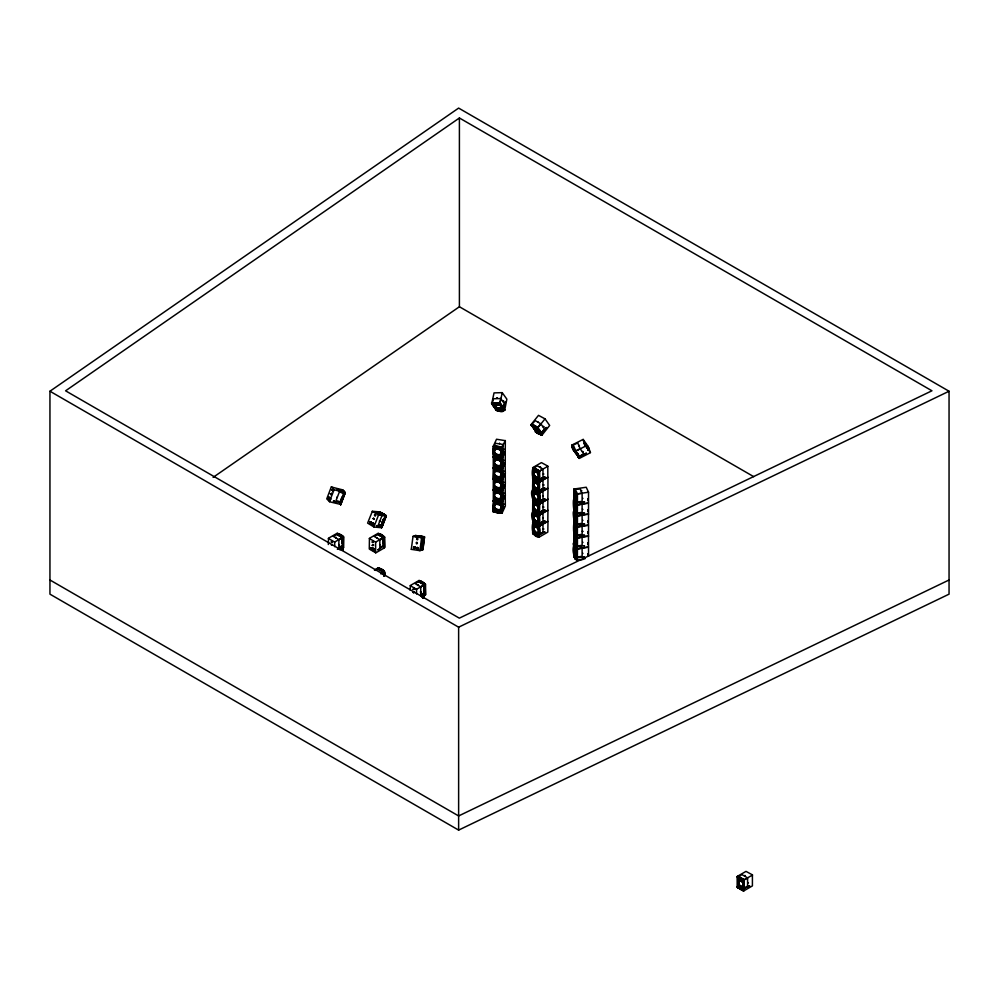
<?xml version="1.0" encoding="UTF-8"?>
<svg xmlns="http://www.w3.org/2000/svg" width="999" height="999" viewBox="0 0 999 999"><rect width="100%" height="100%" fill="white"/><g stroke="black" fill="none" stroke-linecap="round" stroke-linejoin="round"><path stroke-width="1.5" d="M328.321 544.505L328.496 538.236L337.187 533.229L343.556 536.875L334.665 542.057L328.371 538.424M334.727 546.703L334.665 542.057M336.763 534.44L342.57 537.499L338.886 539.622L333.329 536.413L336.763 534.44L342.332 537.637M338.886 539.622L338.886 547.614L342.37 545.604L342.332 537.412M337.387 549.2L342.37 545.604L337.587 549.313M343.681 547.514L343.693 537.125C343.594 535.102 335.864 533.429 338.274 533.666A12.85 7.418 0 0 1 341.059 534.89L342.332 535.814M371.728 547.889C369.543 551.061 373.738 546.728 371.853 549.025C372.54 548.501 370.554 550.586 371.178 547.814M372.839 548.414C371.541 546.815 371.616 550.811 371.066 547.802M371.865 549.837L371.678 548.613M373.039 549.1C374.15 549.338 375.274 550.724 373.214 548.988C372.003 548.988 374.313 552.185 373.688 549.625C376.748 548.863 371.391 550.536 373.701 549.987M373.938 550.998C374.463 547.889 373.526 552.385 372.939 549.537C376.81 548.301 371.316 551.548 374.55 550.199M374.138 550.824L373.763 549.063M375.424 570.417C377.11 566.371 387.899 572.39 380.981 573.626M377.722 534.502L383.516 537.574L379.845 539.697L374.288 536.488L377.722 534.502L383.279 537.712M379.845 539.697L379.845 547.677L383.316 545.679L383.279 537.474M378.134 549.875L383.316 545.679L378.259 549.837M383.766 574.875L383.766 571.778L383.966 574.987M384.24 571.578L384.24 575.986C389.285 570.054 368.881 564.185 384.153 571.678L384.153 576.111L384.153 571.678M384.627 537.2L382.005 534.952A12.85 7.418 0 0 0 379.22 533.741L378.384 533.753L384.24 536.987L384.627 547.577L384.64 537.187M384.24 536.975L384.153 547.427A12.3 7.105 0 0 0 383.429 546.678M384.64 576.248L384.64 571.778C381.83 568.044 372.565 566.333 384.078 571.84L384.078 574.85M410.189 590.247L410.364 585.476L419.056 580.469L425.424 584.115L416.533 589.298L410.239 585.664M416.583 593.943L416.533 589.298M418.631 581.668L424.438 584.74L420.754 586.863L415.197 583.653L418.631 581.668L424.2 584.877M420.754 586.863L420.754 594.855L424.238 592.844L424.2 584.652M423.264 594.979L423.264 597.702L423.401 594.755M423.426 598.164L423.489 594.68M423.951 597.702L423.951 594.717M420.492 595.666L424.238 592.844L420.704 595.779M425.262 584.015L425.075 594.592A12.3 7.105 0 0 0 424.35 593.843M425.025 594.105L425.549 594.705L425.562 584.365L422.927 582.13A12.85 7.418 0 0 0 420.142 580.906L419.056 580.469M505.094 484.403L505.319 495.629L502.072 502.397L493.244 501.298L502.085 502.734L502.085 513.111L493.706 511.75L493.793 501.336L501.673 502.559L501.685 512.986L493.244 511.725L502.085 513.111L502.147 502.672M493.369 489.885L493.294 500.761L496.353 501.66L501.535 501.998L501.673 491.558L493.706 490.422L493.831 500.799L497.552 501.66A12.3 7.105 0 0 0 501.673 501.898L501.398 502.072M505.094 462.412L505.319 473.638L502.072 480.407L493.244 479.308L494.255 479.707A12.85 7.418 0 0 0 497.465 480.482L502.085 480.744L502.085 491.121L493.706 489.76L493.793 479.345L501.673 480.569L501.685 490.996L499.775 491.146L493.244 489.735L502.085 491.121L502.147 480.681M497.49 469.23L493.244 468.306L493.294 478.771L497.465 479.87L501.386 480.094L501.673 469.567L493.706 468.431L493.831 478.808L497.552 479.67A12.3 7.105 0 0 0 501.673 479.907L493.381 478.933M494.255 457.717L493.294 457.392L494.255 457.717A12.85 7.418 0 0 0 497.465 458.491L502.085 458.753L502.147 469.118L493.706 467.769L493.793 457.355L493.868 467.707L497.552 468.681A12.3 7.105 0 0 0 501.673 468.906L493.294 467.769L493.244 457.317L502.072 458.416L505.257 451.585L505.319 440.659L496.528 439.235L493.244 446.316L493.294 456.78L502.085 458.091L502.147 447.689M501.535 502.684L501.423 513.099L501.673 502.559L493.931 501.386L493.294 511.713L494.255 512.075M501.535 480.694L501.423 491.108L501.673 480.569L493.931 479.395L493.831 489.935L495.604 490.459M499.425 469.742L497.477 469.542A12.85 7.418 0 0 1 494.255 468.706L493.294 468.394L502.085 469.742L502.147 480.119L501.423 480.107L501.398 469.792M493.294 467.769L501.535 469.006L501.535 458.703L493.793 457.355M502.085 466.745L504.008 463.086L501.798 466.695L503.071 463.449L503.071 455.469L501.823 458.179L493.244 456.743L501.535 458.017L501.673 447.577L493.793 446.353L501.685 447.677M501.685 501.998L501.673 491.558L493.868 490.359L493.831 500.924L497.465 501.91L502.085 502.122L502.147 491.67L493.294 490.384L494.255 490.696A12.85 7.418 0 0 0 497.465 491.483L499.425 491.733M501.685 480.007L501.673 469.567L493.793 468.344M501.685 469.006L501.673 458.566L493.931 457.405L493.831 467.944L495.591 468.444M501.673 447.577L501.685 458.017L493.294 456.78M538.573 526.411L539.073 536.938L533.016 533.416C535.476 507.867 526.823 537.599 539.073 536.938L532.629 533.279L532.754 522.602L538.873 526.336L532.954 523.051M533.841 512.774C529.707 508.753 531.555 527.534 539.073 525.949L532.929 522.564L533.104 512.012L538.873 515.334L538.798 525.761A12.3 7.105 0 0 1 535.501 524.288L533.104 522.34L532.954 512.05M538.873 514.672A12.3 7.105 0 0 1 535.501 513.286L533.104 511.351A12.475 7.205 0 0 0 538.873 514.685L538.873 504.345L532.767 500.649L532.629 511.288L539.073 514.947L532.929 511.575L532.954 501.061L536.788 503.846M535.327 491.82C528.896 483.641 531.093 505.894 539.073 503.958L532.929 500.574L533.104 490.022L538.873 493.344L538.798 503.771A12.3 7.105 0 0 1 535.501 502.297L533.104 500.349L532.954 490.059M534.477 490.946L532.629 489.248L539.073 492.957L532.929 489.585L532.954 479.07L536.788 481.855M535.327 480.656L539.135 482.155L547.814 477.135L547.814 466.108L541.421 462.612L532.754 467.619L532.629 478.296L538.798 481.78L538.873 471.353L533.104 468.032L533.041 478.496A12.475 7.205 0 0 0 538.873 481.693L538.873 471.353L532.954 468.069M538.661 536.7L538.473 526.448M538.798 515.422L538.798 525.761L538.873 515.334L533.104 512.012M538.661 514.71L538.661 504.42L532.954 501.061M538.873 493.344L538.798 503.771L538.873 493.344L533.104 490.022M533.104 479.021L538.873 482.355C537.05 506.805 543.831 481.019 533.104 479.021L532.929 489.56L533.966 490.521M533.154 478.846C536.525 481.043 541.733 486.75 538.661 471.428L538.873 471.353M573.913 555.244C573.801 553.796 574.338 559.852 576.411 559.365A12.3 7.105 0 0 1 574.687 557.192L574.3 554.82C576.223 530.806 569.867 554.982 576.336 559.702M574.537 552.734L574.937 547.564L574.537 552.734L576.548 556.156L576.548 551.048L574.413 546.103L573.913 533.866A12.85 7.418 0 0 0 574.35 535.864L576.336 538.324M574.537 541.733L574.937 536.575L574.537 541.733L576.548 545.167L576.548 540.059L574.3 532.829C575.424 510.327 571.553 530.257 575.037 537M574.537 530.744L574.937 525.574L574.537 530.744L576.548 534.165L576.548 529.058L574.3 522.489L574.288 532.867L573.913 511.875A12.85 7.418 0 0 0 574.35 513.873L576.336 516.333M573.913 511.875C573.838 508.329 574.063 516.233 576.411 515.384A12.3 7.105 0 0 1 574.687 513.211C574.462 487.787 571.503 503.696 575.037 515.009M576.261 515.434L576.411 515.384A12.475 7.205 0 0 1 574.288 510.839L573.913 489.885A12.85 7.418 0 0 0 574.35 491.883L576.336 494.343M576.336 549.325L574.35 546.865A12.85 7.418 0 0 1 573.913 544.867C573.776 541.645 574.113 548.913 576.411 548.376A12.475 7.205 0 0 1 574.288 543.818C571.228 551.023 577.522 571.603 576.261 549.088L576.398 559.727M576.835 558.316L576.323 549.188C567.569 530.144 581.006 565.397 576.261 538.086L576.398 548.738M574.537 519.742C575.461 505.806 572.864 521.103 576.111 523.214C578.521 518.631 570.466 499.962 574.288 521.878L574.45 524.662L576.398 527.022L576.398 537.737M574.45 513.498L576.398 516.021L576.46 526.885L588.523 524.912L588.473 514.048M576.186 515.347L576.148 504.994L576.398 515.746M574.45 502.497L576.398 505.032L588.523 502.922L588.523 492.207L586.226 487.25L574.125 489.023L574.063 490.347L576.398 494.03L576.46 504.895L588.523 503.209L588.523 513.923L576.46 515.884L575.249 514.76M576.261 559.415L576.411 549.025L574.063 545.154L574.3 533.491L576.323 538.199L576.76 547.165M576.261 548.426L576.411 538.036L574.45 535.489M576.411 515.384L576.411 505.044C574.25 505.107 573.801 497.502 573.913 500.886A12.85 7.418 0 0 0 574.35 502.884L576.336 505.344L576.76 514.185M737.637 876.922L743.468 880.107L743.468 890.446A12.3 7.105 0 0 1 740.097 889.06L737.737 887.162L737.549 876.822L743.468 880.107L743.081 890.559L737.237 887L737.362 876.373L746.016 871.378L752.409 874.862L752.409 885.901L743.731 890.908L737.362 887.212M743.668 890.771L737.225 887.012L743.256 890.471L743.169 880.194M494.043 456.256L501.523 457.679A12.313 7.105 0 0 1 493.931 456.506L493.768 446.116L494.205 465.522M502.085 455.744L504.008 452.097L501.798 455.706L502.085 447.015L493.931 445.754L494.205 454.533M494.043 500.237L501.523 501.66A12.313 7.105 0 0 1 493.931 500.487L493.768 490.097L494.205 509.502M494.255 490.084L493.294 489.722L494.218 489.747L494.205 498.513M494.043 478.246L501.523 479.67A12.313 7.105 0 0 1 493.931 478.496L493.768 468.106L494.205 487.512M494.043 467.245L501.523 468.668A12.313 7.105 0 0 1 493.931 467.495L493.768 457.105L494.205 476.523M504.008 507.067L501.798 510.676L502.085 501.998L493.294 500.711L494.255 501.086M503.696 495.941L501.798 499.687L502.085 490.996L501.436 491.096M502.085 488.736L504.008 485.077L501.798 488.686L502.085 480.007M503.696 473.951L501.798 477.697L502.085 458.753M501.798 466.196L502.085 458.017M378.384 533.753L384.078 537.25L384.078 547.102M533.179 533.179L538.736 536.388A12.313 7.105 0 0 1 533.179 533.179L533.104 523.001L532.929 533.566L533.966 534.502M533.179 522.19L538.736 525.399A12.313 7.105 0 0 1 533.179 522.19L533.141 512.05M533.179 511.188L538.736 514.398A12.313 7.105 0 0 1 533.179 511.188L533.104 501.011L532.929 511.575L539.073 514.997L538.798 504.433M533.179 500.199L538.736 503.409A12.313 7.105 0 0 1 533.179 500.199L533.141 490.059M533.179 489.198L538.736 492.407A12.313 7.105 0 0 1 533.179 489.198L533.141 479.058M533.179 478.209L538.736 481.418A12.313 7.105 0 0 1 533.179 478.209L533.141 468.069M576.835 494.068L576.323 504.07A12.313 7.105 0 0 1 574.288 499.687L574.3 489.51L574.288 499.887A12.475 7.205 0 0 0 576.411 504.383L576.261 504.445M574.3 510.839L574.3 500.499L574.687 502.884L576.336 504.682L573.95 500.936L574.338 489.822L576.323 494.218L576.76 503.184M737.774 886.962L743.331 890.171A12.313 7.105 0 0 1 737.774 886.962L737.737 876.822L737.749 887.599M373.114 523.276C373.976 525.012 371.803 522.739 371.915 523.838C375.149 523.576 370.929 524.812 372.177 523.289M533.953 486.875L533.329 484.328L534.065 481.855L534.065 486.963L538.486 489.522L533.928 487.3L533.741 478.546M538.686 473.114L538.486 478.521L538.486 473.414L534.215 470.854L533.741 476.273L533.741 467.544L539.71 470.991L539.51 479.595L544.905 477.01L539.51 479.595M533.741 522.527L533.953 531.368C539.997 538.374 540.796 525.437 534.065 525.849C532.867 531.58 534.14 532.492 534.065 525.849M534.065 514.847L533.778 520.117L538.199 522.677L538.486 517.395L534.215 514.847L533.741 520.254L533.741 511.525M538.199 511.675L538.199 506.568L534.215 503.846L538.486 506.406L538.561 511.388L536.525 511.163L533.928 509.29L533.741 500.536M533.741 489.535C534.64 516.845 532.942 477.435 533.928 498.301C540.222 505.906 540.646 491.695 533.778 493.019M534.94 490.222L539.71 492.982L539.51 501.585L544.905 499.001L539.51 501.585M534.94 512.212L539.71 514.972L539.51 523.576L544.905 520.991L539.51 523.576M534.94 501.223L539.71 503.971L539.51 512.587L544.905 510.002L539.51 512.587M738.548 884.639L738.336 876.298L744.305 879.744L744.105 888.348L749.575 885.938L744.105 888.348M330.544 499.6L328.721 499.375L329.146 497.627L329.22 499.925L329.932 498.339M329.358 497.652C330.419 499.388 328.421 500.462 328.396 496.928M494.043 455.432L501.535 456.818L501.523 447.814L493.831 446.528L493.831 456.943L497.552 457.679A12.3 7.105 0 0 0 501.673 457.917A12.475 7.205 0 0 1 493.793 456.693C496.865 433.466 489.335 455.219 495.591 457.455M505.094 473.401L502.072 480.257L493.831 478.933L493.706 468.431M493.831 511.925L493.856 501.473L501.523 502.797L501.535 511.8L493.943 510.626L501.91 511.625L501.635 502.31L501.535 512.974M495.591 501.436L493.831 500.761L493.793 490.334M501.685 490.996L501.673 490.896A12.3 7.105 0 0 1 497.552 490.671L493.868 489.697L493.706 479.433L499.425 480.731M539.06 491.396L538.736 482.542L533.216 479.32L533.141 489.398L535.501 491.296A12.3 7.105 0 0 0 538.873 492.682L538.873 482.355L539.073 492.957L535.264 491.496M539.06 480.407L538.736 471.553L533.216 468.319L533.141 478.396L535.501 480.307A12.3 7.105 0 0 0 538.873 481.693L538.873 481.693M537.112 492.507C543.906 493.119 536.226 514.697 538.736 493.543L533.216 490.309L533.141 500.387L533.291 489.797C531.53 488.061 534.34 466.034 533.503 489.023M538.036 525.649C542.482 529.62 537.112 545.442 538.736 526.523L533.216 523.301L533.141 533.379L535.501 535.277A12.3 7.105 0 0 0 538.873 536.663L538.873 526.336M539.06 524.388L538.736 515.534L533.216 512.3L533.141 522.377L533.291 511.788L532.629 511.238L533.966 512.512M574.837 451.873L572.677 448.888A12.85 10.127 -35.1 0 1 572.04 446.128L572.065 445.005L583.166 439.385L587.812 445.991L590.372 452.722L579.52 458.304L577.372 455.394M577.447 502.697L577.372 502.035L582.117 501.298L582.117 493.319L577.434 493.806L577.447 502.697L584.552 501.898M577.447 535.689L577.372 535.027L582.117 534.29L582.117 526.298L577.434 526.798L577.372 535.526L584.527 535.289L577.372 535.526M577.447 515.971L577.447 524.7L584.552 523.888L577.372 524.537M577.447 513.698L577.372 513.036L582.117 512.3L582.117 504.308L577.434 504.807L577.372 513.536L584.215 513.249M577.447 557.679L577.372 557.017L582.117 556.281L582.117 548.289L577.434 548.788L577.372 557.517L584.452 557.117M577.434 537.787L577.447 546.69L577.372 546.016L582.117 545.279L582.117 537.3L577.447 537.962M743.468 890.446A12.475 7.205 0 0 1 737.699 887.112L737.811 877.085L743.331 880.306L743.855 889.272L743.855 880.007L752.534 874.999M535.701 431.343L535.926 431.331A12.475 9.84 -35.1 0 0 541.683 434.665C530.182 420.966 542.345 433.091 541.458 434.49A12.313 9.715 -35.1 0 1 535.901 431.281C528.284 419.18 531.206 428.371 537.425 428.646M582.892 509.527L582.405 509.028M582.892 498.526L582.717 498.151M582.892 520.516L582.717 520.142M582.892 542.507L582.717 542.132M582.892 531.518L582.717 531.143M582.892 553.508L582.717 553.134M370.367 522.14L369.805 523.276L370.167 522.04L371.316 522.252L370.279 522.127L370.13 523.226L370.13 522.24L370.154 523.264L371.241 522.914L371.128 522.227L370.716 523.376L369.605 523.251L370.292 522.115L371.765 522.777L369.692 523.164L370.13 521.703L371.541 522.627L370.941 523.464L369.593 523.039L370.292 521.678L371.303 522.415L370.442 523.763L371.303 522.415M374.001 550.511L373.963 548.988M378.122 549.8L378.334 549.987M502.21 392.644L499.975 403.459L495.729 404.283L491.745 403.658L494.03 392.894L502.21 392.644L506.855 399.15L504.707 410.089L500.412 410.964L496.428 410.314M340.721 504.72L340.085 503.384L340.734 504.657L345.217 492.957L342.445 490.297L344.892 492.919L340.734 504.657L340.072 503.446M345.217 493.131L342.495 489.885L331.281 486.938L326.76 498.876L329.67 501.81L340.409 504.345M422.315 543.743L421.665 543.456M574.275 534.353L574.288 533.528L574.288 543.868M574.275 545.342L574.3 544.48L574.413 546.341M381.506 525.449L376.511 525.699L381.506 525.449C387.45 515.609 385.651 512.574 376.411 512.375L381.968 515.584L385.04 515.584M342.969 550.199L342.158 547.09L343.331 550.087M574.3 499.837L574.063 501.348M574.113 510.926L574.45 513.661M576.261 526.436L576.411 526.373A12.475 7.205 0 0 1 574.288 521.828L574.063 523.339M574.45 535.651L574.725 522.514M574 545.117L574.113 543.856L574.063 545.329M370.991 549.388C372.914 544.805 369.43 552.922 372.502 547.927M374.2 550.149L373.389 550.624L374.837 549.825M574.063 512.337C574.999 502.485 571.565 526.473 576.336 527.335M574.063 534.328L574.125 533.004L574.113 543.893M581.381 491.208L581.555 490.596M414.135 548.488C417.495 548.139 412.55 545.054 413.623 548.426C415.821 549.013 415.921 546.515 414.086 548.101C415.921 546.74 413.848 548.463 414.747 547.964C410.801 547.102 419.468 546.49 413.711 548.613M422.527 547.614L420.542 549.025L422.527 547.614L423.913 537.075M420.766 549L420.504 548.863M339.26 544.892L338.686 544.505M380.144 544.842L379.632 544.58M420.329 592.045L421.128 592.282L420.542 591.745M540.521 467.495L540.397 466.72M744.792 875.511L745.117 876.248L744.992 875.474M417.482 548.938L418.194 547.976L416.633 547.902L417.395 548.951L418.219 548.326L416.995 547.639M329.121 499.562C330.057 496.191 327.922 501.273 329.258 498.364C326.173 498.126 330.956 500.187 329.37 497.777M329.333 497.514C328.259 496.378 327.397 499.787 328.971 497.352M328.321 497.215L328.471 498.863M327.972 497.527L328.396 498.976M328.496 497.102C328.746 502.534 332.13 497.427 329.058 498.888M329.358 499.812L328.634 499.35L329.52 497.939M328.659 499.5L329.583 497.727M572.04 446.128L572.052 445.192L573.463 450.287M587.912 510.089L587.986 511.276L587.912 509.927M587.912 520.916L588.074 522.277L588.099 521.391M587.912 532.08L587.986 533.266L587.912 531.918M587.912 542.907L588.074 544.28L588.124 543.543M587.912 553.908L587.986 555.257L587.912 554.607M329.545 497.639C327.148 497.077 328.746 499.4 328.546 497.027M505.169 402.098L503.571 408.004L505.432 402.085M499.463 443.656L499.525 443.119M414.86 548.439L414.323 548.551C415.109 547.39 413.861 547.502 414.797 548.214C414.885 548.364 413.224 548.588 413.948 548.451M380.269 521.216L379.458 521.053L379.995 521.59M414.91 547.976C413.623 548.339 415.259 545.991 414.073 548.364M415.172 547.752L415.035 548.389M417.794 549.213C419.705 545.841 415.209 550.948 417.657 548.538C415.959 547.227 419.143 549.625 417.02 547.627M588.124 499.562L587.961 500.312L587.912 498.926M588.024 511.7L587.986 510.127M588.024 554.607L587.924 555.282M381.568 527.709L374.076 527.035L367.62 523.101L372.377 511.251L379.907 511.925L386.263 515.584L378.546 514.972L372.252 511.338M372.227 524.575L372.927 523.401L373.651 523.838C371.753 524.7 371.616 523.576 373.264 523.289C373.763 523.838 372.277 525.849 371.665 524.213M378.546 514.972L373.901 526.923M336.101 538.199L336.176 537.549M377.085 538.136L377.135 537.624M417.969 585.439L418.044 584.79M337.163 496.878L337.138 497.514M418.993 536.463L418.856 537.137M581.53 491.096L581.48 490.434M575.037 504.008L574 501.823L574.125 489.498M574 512.812L574.125 511.488M575.037 525.998L574.363 524.937A12.85 7.418 0 0 1 573.913 522.877L574.125 522.489M574.113 533.591L573.988 532.592L573.913 533.866M586.301 453.321L579.52 456.231L575.824 451.073L573.239 444.867L577.784 442.994L580.182 448.763L583.641 453.683L579.607 456.443L586.313 453.146M501.436 463.848C502.997 459.69 494.055 457.642 494.18 461.963M501.436 485.839C502.822 481.555 495.879 481.156 494.605 482.255M501.436 496.84C502.572 492.832 496.828 491.995 494.605 493.244M501.436 507.829C502.559 503.808 496.84 503.021 494.605 504.245M343.144 550.212L342.819 547.539M575.711 504.12C575.899 506.168 572.664 495.317 574.45 502.672M574.125 521.828L574.35 524.3L576.323 527.197L576.76 536.176M574.6 503.671L574.537 508.753L574.537 503.646L575.162 504.52A3.422 0.724 81.2 0 1 576.585 508.841A3.422 0.724 81.2 0 1 575.736 510.689C577.422 514.048 577.01 504.982 574.987 503.608L576.261 505.107M576.411 559.365A12.475 7.205 0 0 1 574.288 554.82C572.864 561.113 581.381 560.689 585.339 558.491M576.186 534.128L576.161 529.12L574.537 525.636M576.186 556.118L576.161 551.111L574.6 547.652M372.777 524.388C374.2 523.226 370.242 524.762 373.376 523.439L372.34 522.852L371.865 524.4M537.824 421.628L537.899 422.003M574.125 499.837L574 512.125L576.336 515.721L574.35 513.261L573.963 510.951M573.963 543.943L574.288 532.829A12.313 7.105 0 0 0 576.323 537.062L576.835 527.06M574.288 554.82L573.988 556.068M378.122 568.019C380.794 568.593 389.036 571.878 380.794 573.726M491.745 403.658L496.278 410.327L500.312 410.926L504.707 410.089L499.95 403.171L503.958 408.878L496.216 409.115C484.303 391.321 497.827 418.344 504.62 410.052L503.546 410.389M587.912 499.625L588.099 499.4M588.036 555.594L587.912 554.07M575.249 536.75L576.398 537.862L588.523 535.914L588.548 525.374L576.46 527.022L574.3 522.489M503.871 449.163L503.146 449.063L503.783 449.288M503.871 460.152L503.234 460.052M503.871 471.153L503.234 471.053M503.871 482.142L503.146 482.055M503.871 493.144L503.146 493.044L503.783 493.269M503.871 504.133L503.146 504.045L503.783 504.258M587.986 522.165L587.986 521.515L587.924 522.302M587.924 544.293L587.912 543.069M574.288 500.549L576.323 505.207L574.3 500.499M372.003 549.275L371.116 548.264L371.703 549.388M373.626 550.524L373.214 549.5L374.063 550.924M328.659 497.315L328.084 498.051L329.645 498.701M371.278 523.364L369.717 523.214L371.128 522.19M343.281 550.437L342.907 547.727A12.85 7.418 0 0 0 342.557 547.077M418.531 537.112L418.544 536.451M535.939 429.857L533.503 426.66L535.464 430.119L540.134 432.355L537.924 429.208L534.977 427.347M539.885 432.667L537.674 429.52L533.254 426.973M421.079 549.213A12.3 1.299 7.5 0 1 422.365 549.45L423.963 536.888L415.721 535.664L416.858 535.751A12.85 1.361 7.5 0 1 420.304 536.226M573.988 490.846L574.125 489.023M573.963 499.962L574.013 489.185L575.037 493.019M575.711 537.112L576.336 537.662L573.95 533.928L573.913 533.254L576.336 537.662L574 534.115L573.988 521.603L574.35 524.263L576.336 526.723L574 523.126L574.113 511.6M543.081 426.773L543.806 427.01L543.369 426.411M372.852 524.85L372.814 523.576M417.744 549.238C414.597 548.538 418.456 545.966 417.844 548.563C415.284 547.564 418.981 548.938 416.733 547.877M587.986 500.674L587.912 499.088M587.986 522.652L587.912 521.078M588.036 533.603L587.912 532.617M588.011 544.68L588.024 543.119M331.393 493.931L330.394 493.931M332.679 490.559L331.868 490.059L332.742 490.159M494.692 405.207L494.692 404.483M499.8 404.882L499.975 404.495M501.985 407.355L502.21 407.267M370.979 523.289C369.93 521.69 371.416 523.976 370.617 522.052M372.028 524.063L372.477 524.175M373.276 518.481C375.249 519.955 371.978 517.345 374.063 519.443M375.424 515.746C375.274 512.487 375.112 516.758 374.737 515.634M375.761 515.409L374.962 514.448M573.963 521.953L573.95 522.927M582.504 451.56L582.742 452.31M329.295 498.264C332.617 498.913 327.035 499.65 329.82 499.55M494.105 462.574L494.717 460.039M494.105 473.563C493.206 468.681 502.547 470.304 501.473 474.463C502.485 479.133 493.369 477.884 494.28 473.963M494.28 472.739L494.18 474.188M494.105 484.565L494.28 483.728M494.28 494.73L494.18 496.178M494.28 505.719L494.18 507.18M414.198 548.439L415.234 548.076L414.173 547.889L414.535 547.102M414.947 547.152C414.597 550.037 413.698 546.578 415.197 547.377M414.947 548.214L415.159 547.14M417.844 548.089C415.035 549.862 419.043 545.292 417.395 548.951M417.482 548.788L417.532 547.639M417.045 548.851L417.457 547.652M417.282 548.401L418.032 548.463L417.033 548.326M423.613 537.037L422.49 537.674L421.228 547.327L422.252 547.564M422.277 549.138L423.838 537.237L421.466 536.8M422.864 549.512L421.89 549.313L422.864 549.562L424.5 537.025L421.428 536.413M422.902 549.575L424.55 536.987M588.011 499.4L587.924 500.312M587.974 554.707L588.049 555.094M372.502 548.926L371.953 548.264M743.069 880.231L743.081 890.559M496.128 407.904L493.469 404.071M536.788 525.836L533.041 523.151L533.966 524.263M543.106 426.548L543.843 426.685M503.758 449.425L503.234 449.063M503.846 493.494L503.234 493.044M503.758 504.395L503.234 504.033M543.893 474.05L543.306 474.013M543.893 485.052L543.419 484.777M543.306 496.003L543.194 495.729M543.081 506.955L543.906 507.167L543.419 506.768M543.306 517.994L543.194 517.719M543.893 529.033L543.419 528.758M748.501 882.929L747.789 882.492M373.214 548.988L373.039 550.549L373.214 549.5M343.469 495.529L340.909 501.123L343.444 495.367M379.058 513.299L379.195 514.06L379.295 513.311M374.488 549.974L374.65 549.125L374.563 549.999M499.587 403.796L503.621 409.228L496.478 409.103M327.947 498.414L329.058 498.663M370.841 548.001L372.802 548.289M343.556 547.764L339.847 549.9M384.515 547.789L375.849 552.834L369.28 549.038L369.443 538.311L378.134 533.304L381.93 534.79L384.515 536.95L375.624 542.132L369.33 538.498M425.424 595.004L421.715 597.14M574.45 546.478L576.398 548.851L588.523 546.903L588.473 536.038M327.797 498.289L330.719 498.863M372.402 523.751L373.476 524.038M538.274 489.56L538.199 484.577L533.928 482.017M538.274 522.552L538.149 517.445L538.811 517.432M742.881 887.324C746.503 882.03 734.59 875.911 738.523 885.064C744.842 892.681 745.217 878.433 738.373 879.782M333.828 500.811L333.454 501.386L340.247 502.447L343.881 492.594C334.827 483.528 351.548 498.351 339.485 491.645L337.075 489.073L341.371 490.297L343.781 492.869M533.99 503.971L534.065 508.953L538.486 511.513M587.924 446.503L588.573 447.702L587.912 446.653M335.976 537.437L335.864 538.224M494.255 405.332C496.366 402.797 505.869 407.442 500.237 408.653C493.931 409.852 491.333 402.797 500.149 403.683M494.817 405.194L494.805 404.483M496.466 408.479L496.703 407.342M496.703 408.067L496.815 407.342M500.761 398.526L499.912 402.722L492.307 402.847L493.543 398.738L500.761 398.526L504.22 403.446L503.571 408.004M499.999 405.157L500.199 404.408L500.037 405.045M502.884 401.198L503.621 401.011M502.197 407.342L501.86 407.28M501.748 407.829L502.035 407.18M502.21 408.304L500.249 404.907L496.316 404.632M503.971 409.79L496.84 409.615M342.495 489.885L345.005 492.457M416.983 547.714L417.257 548.651M532.417 426.498L530.993 424.687L538.498 415.347L545.017 418.856L549.65 425.449L542.057 435.052C534.74 432.205 531.393 429.495 541.92 435.04L537.212 428.296C530.656 427.51 528.733 419.168 536.013 432.018M588.686 448.663L589.522 450.212L588.461 448.788L589.098 450.012L588.411 450.374M381.368 526.923L385.664 515.746L381.655 526.086L385.639 515.909L380.119 512.362L385.976 515.646L381.343 527.235A12.3 2.597 21.2 0 0 380.582 526.673M331.443 486.788L334.091 489.71L329.458 501.66M414.086 548.101L414.036 547.327M328.122 498.588L328.271 497.764L329.907 498.189M328.796 497.789L328.309 498.651M331.056 494.28L331.568 493.356L331.218 494.792M331.106 494.767L331.481 493.319M332.38 490.571L332.992 489.66L332.655 491.108M332.48 490.596L333.167 490.172M503.783 471.278L503.146 471.053M335.764 538.161L335.776 537.474M372.465 523.888L373.201 523.988M376.71 538.236L376.86 537.774M417.632 585.402L417.644 584.715M500.861 455.007C504.795 449.625 493.256 445.791 494.18 452.197M500.861 476.998L500.649 471.878L494.605 471.253M494.18 450.974C494.055 446.653 502.997 448.688 501.436 452.859C501.873 457.355 492.707 455.544 494.218 451.348M494.18 483.953L494.717 482.03M494.18 494.955L494.817 492.869M494.18 505.944L495.079 503.758M328.646 499.375L330.357 499.775M532.754 478.496L535.327 480.819L539.073 482.305L547.939 477.235L547.939 487.949L539.073 493.144M532.754 489.498L539.073 493.294L547.989 488.399L547.814 499.125L539.135 504.145L532.767 500.437M532.767 511.438L535.327 513.811L539.073 515.297L547.939 510.227L547.814 521.116L539.135 526.136L537.112 525.499M532.754 522.477L539.073 526.286L547.989 521.391L547.814 532.117L539.135 537.125L532.767 533.429M575.973 515.334L575.961 505.032L576.336 515.671L575.711 515.122M329.195 498.014L327.934 498.289M574.537 497.752C575.474 483.803 572.827 499.213 576.161 501.248C579.757 499.55 569.505 481.243 576.323 494.218M576.161 501.248L576.161 496.141L574.6 492.669M574.537 508.753C576.411 516.283 577.21 507.092 575.162 504.52M576.161 523.239L576.161 518.131L574.6 514.66M576.161 545.229L576.161 540.122L574.6 536.65M338.299 490.034L338.099 489.597M494.33 404.982L496.54 408.129L502.285 407.954M332.63 490.509L332.03 490.01M373.014 550.337L374.051 549.462L374.325 550.249M374.026 549.175L374.762 549.512L374.138 549.825M535.689 431.406L538.336 433.866L542.007 435.064L536.875 432.842L531.793 424.725M495.042 453.933L495.204 453.309M495.317 470.679L495.154 470.904M495.442 475.474L495.317 475.312M500.524 476.773L500.636 476.398M500.636 493.743L500.399 493.968M330.145 499.238L330.269 498.926M378.971 513.986L379.108 513.261M415.122 547.177L414.61 547.427M544.692 487.949L539.51 490.596L539.547 481.843L535.102 479.283M544.705 531.868C545.829 532.717 542.27 531.268 539.51 534.577L539.547 525.824L535.102 523.264M537.787 427.397L531.98 424.125L535.302 420.641L540.859 423.851L537.787 427.397L541.52 432.817L546.303 427.46M372.277 549.075L371.178 548.788L372.702 548.039M543.718 484.952L543.194 484.74M340.234 503.459A12.313 2.597 21.2 0 1 340.522 504.158L344.792 493.156L342.345 490.571L343.107 490.559A12.85 2.71 21.2 0 1 344.58 491.808L345.217 492.807L334.091 489.71M331.581 541.308C334.315 542.007 330.082 541.421 332.53 542.22M332.043 545.367L332.342 544.368L331.68 545.029M372.527 541.371C373.663 541.583 373.176 542.819 372.714 541.021M372.527 544.68C375.374 545.354 370.879 544.842 373.564 545.541M413.436 588.548C416.171 589.11 411.825 588.723 414.485 589.41M413.436 591.845C415.447 590.859 413.611 594.405 413.636 591.495M369.98 523.164L370.317 522.365L370.154 523.039M582.966 452.272L582.867 451.523M329.707 497.777L329.283 499.925M330.12 499.288L330.269 498.663M339.485 491.645L336.026 500.549L340.372 501.785L340.247 502.447M340.422 504.458A12.3 2.597 21.2 0 0 340.122 503.721A12.475 2.635 21.2 0 1 340.422 504.458L345.055 492.982M370.766 522.827L371.74 522.764M371.203 523.351L371.566 522.427M371.653 522.802L370.404 522.027M372.39 523.376L372.752 523.451M373.314 524.537L372.19 524.45L372.914 524.463M373.251 524.537L373.676 523.613M381.968 515.584L378.509 524.5L381.293 525.324M379.907 511.925L380.856 512.612A12.85 2.71 21.2 0 1 383.591 514.048L386.276 515.909L381.793 527.522L385.964 515.671L380.119 512.412M381.78 527.497L381.243 527.022L381.793 527.447L386.276 515.909M329.857 499.675L330.219 498.464M333.516 500.899L333.641 501.523L333.916 500.899M423.963 536.975L415.721 535.664M501.398 447.802L501.423 458.116L502.085 458.091L502.085 447.752L493.294 446.403L494.255 446.715A12.85 7.418 0 0 0 497.465 447.502L499.425 447.752M501.436 469.105L502.085 469.093L501.423 469.118L501.473 458.678M501.423 491.77L501.423 502.097L502.085 502.072L500.924 502.11M417.882 547.764L417.282 547.727M572.04 445.067L572.689 448.713L574.775 451.623L585.676 446.053C588.324 444.53 585.352 451.123 583.204 439.485M536.875 432.842L531.306 425.075M531.518 425.062L535.002 427.797L537.362 428.359L545.017 418.856M543.306 528.995L543.194 528.721M375.624 552.847L375.624 542.132M503.071 444.468L501.823 447.177L494.218 446.004L495.479 443.294L503.071 444.468L503.071 452.46L501.798 455.194M500.399 449.987L500.861 449.8M494.917 460.139C504.12 457.067 501.898 471.491 494.717 464.81M495.042 464.922L495.204 464.298M503.146 449.413L503.846 449.513M500.761 455.157L494.817 453.996M495.042 471.278L495.204 470.654M495.042 475.924L495.204 475.299M500.861 465.434L500.811 465.172M495.042 482.28L495.204 481.655M494.218 467.757L501.823 469.168L503.071 466.458L503.071 474.45L501.798 477.185M494.917 482.13C504.295 479.358 502.659 493.543 494.717 486.8M494.043 489.235L493.931 489.485A12.313 7.105 0 0 0 501.523 490.671L494.043 489.235L494.043 479.145M500.761 477.147L494.817 475.986M494.218 495.329C497.839 507.205 507.779 491.008 495.079 492.769M500.399 487.612L500.861 487.425M500.761 488.136L494.817 486.988M501.798 488.186L503.071 485.439L503.071 477.46L501.823 479.932M494.218 489.747L501.823 491.158L503.071 488.449L503.071 496.441L501.798 499.175M500.936 504.67C501.898 506.743 501.298 513.948 494.717 508.791M495.042 508.903L495.204 508.279M494.043 511.226L493.931 511.488A12.313 7.105 0 0 0 501.523 512.662L494.043 511.226C496.166 488.236 489.398 510.789 495.591 512.425M500.761 499.138L494.817 497.977M494.218 500.749L501.823 502.16L503.071 499.45L503.071 507.43L501.798 510.177M500.861 509.415L500.811 509.153M503.146 504.383L503.846 504.483M500.761 510.127L494.817 508.978M505.094 451.411L502.072 458.266L493.381 456.943M505.094 495.392L502.072 502.247L493.381 500.924M505.257 462.587L502.072 469.405L493.381 467.944M505.257 484.577L502.072 491.396L493.369 490.059L502.072 491.258L505.319 484.065L505.257 473.489M415.659 535.601L424.45 536.713L421.603 537.724L413.012 536.401L411.288 549.375M416.72 538.511C418.156 541.77 416.371 536.8 417.882 538.698M416.208 542.507C417.657 545.829 415.809 540.184 417.445 543.144M417.12 548.975L417.882 547.939L416.808 547.777M576.498 496.316L577.06 496.116M576.423 511.675L577.072 511.513L576.498 511.95M577.122 518.231L576.161 518.131M577.122 522.864L576.423 522.677L577.072 522.514M576.498 529.308L577.135 529.145M577.06 533.741L576.498 533.941M576.46 540.234L577.122 540.222M576.161 551.111L577.11 550.936M576.498 555.943L577.06 555.731M329.62 498.513L330.357 498.588L330.082 499.687M370.679 522.452L370.741 523.201M494.043 466.421L501.635 467.594M501.635 478.596L493.943 477.634L501.91 478.633L501.635 469.318L501.535 479.982M494.043 488.411L501.635 489.585M502.085 477.734L503.983 473.938M494.043 499.413L501.635 500.586M502.085 499.725L503.983 495.929M502.085 510.726L503.983 506.918M584.477 501.735C585.601 502.772 579.17 501.111 577.372 502.547M584.527 524.3L584.452 524.138M584.565 545.916L584.178 545.679M584.54 557.205L577.372 557.517M588.024 543.681L587.912 543.606M546.515 427.784L541.52 432.817M533.953 508.866L533.329 506.318L534.065 503.846M499.787 469.293L502.022 469.28L505.257 462.412L505.257 451.498M493.369 511.875L502.022 513.261L505.319 506.068L505.257 495.479M499.537 403.883L504.008 410.239L499.637 403.721L492.182 403.883L496.79 410.464L504.62 410.052M582.454 531.73L582.405 531.018M501.411 458.791L501.535 467.819M501.398 480.794L501.535 489.81M501.398 502.784L494.255 501.698A12.85 7.418 0 0 0 497.465 502.472L499.425 502.722M411.313 549.338L419.905 550.661L421.603 537.724M331.318 541.883L332.192 541.52L331.568 542.17M331.381 545.079L332.155 545.104M342.108 539.235C344.093 553.271 341.695 536.688 342.182 539.61M372.265 541.957L373.151 541.595L372.515 542.245M372.964 541.483L372.327 542.132M372.265 545.254L373.151 544.892L372.515 545.541M383.129 539.672L382.467 539.935L382.954 539.435M413.886 588.661L413.249 589.298L414.023 589.035M413.186 592.432L414.123 592.245M423.976 586.475C425.499 600.886 424.063 583.828 423.963 586.65M414.947 548.301L414.972 547.614M534.065 470.866L533.778 476.136L538.486 478.521M538.199 489.685L538.486 484.415L533.778 482.03M538.199 500.674L538.786 495.154M538.486 522.502L533.99 519.742M738.661 879.62L738.661 884.727L743.081 887.274M532.629 489.298L532.754 478.621L533.841 479.795M538.036 481.668L539.073 481.968C526.61 482.942 535.601 452.659 533.503 478.022M533.99 501.548L533.104 500.349A12.475 7.205 0 0 0 538.873 503.683M533.104 501.011L533.016 511.426M533.99 523.538L533.104 522.34A12.475 7.205 0 0 0 538.873 525.674M533.154 533.828L533.291 522.777L532.629 522.227L534.477 523.938M579.045 445.916L578.883 445.267L579.383 445.741M535.327 513.636L539.135 515.134L547.814 510.127L547.814 499.1M533.016 468.194L532.929 478.583L533.966 479.532M532.929 489.585L532.954 479.07M533.016 490.184L533.104 500.349M533.016 501.186L538.736 504.532L539.06 513.399M533.016 512.175L533.104 522.34M328.109 498.201L328.309 497.29L329.832 497.914M503.971 410.239L504.22 409.89A12.475 9.84 -35.1 0 1 496.728 410.114L492.32 403.758L499.75 403.521L504.22 409.89A12.3 9.703 -35.1 0 1 496.878 410.139L500.349 410.589M342.482 546.603A12.3 7.105 0 0 1 343.206 547.352L343.156 546.865M384.328 547.152L384.303 537.037L378.521 533.803M496.74 398.102L497.302 398.264M414.585 589.11L414.21 588.299M413.436 589.41L414.123 588.935M497.127 397.927L496.878 398.289M533.903 427.035L534.09 426.323M535.464 430.119L536.101 429.183M538.336 428.833L537.924 429.345L538.099 428.646M540.109 431.506L539.847 432.155M541.733 434.153L535.564 430.731L541.371 433.641M425.249 584.053L419.305 580.931L420.142 580.906M533.99 480.244L533.016 479.145M538.798 482.442L538.661 492.719M741.383 879.607L737.549 876.822M499.425 458.741L493.706 457.442M495.604 491.146L493.706 490.422M378.621 533.716L383.279 535.889M421.416 581.468L419.518 580.881L424.2 583.054M586.313 446.778L586.7 445.542M374.463 514.96L375.312 514.985M534.852 471.029L534.64 471.029M534.677 475.437L534.14 475.774L534.802 475.761M533.778 471.029L538.873 473.351M534.14 482.13L534.403 482.292M538.873 477.997L538.149 478.096L538.811 478.084M534.315 487.012L534.677 486.426M534.14 493.131L534.765 492.832L534.315 493.369M538.336 489.335L538.786 488.798M534.14 497.764L534.765 497.477M533.928 493.019L538.236 495.367M538.811 500.074L538.149 500.087L538.786 499.8M534.14 504.12L534.765 503.833M534.315 509.003L534.765 508.466M538.661 506.343L538.786 506.156M538.336 511.326L538.786 510.789M534.14 515.122L534.403 515.272M534.403 519.917L534.852 519.655M538.873 521.977L538.149 522.077L538.811 522.065M534.14 526.111L534.765 525.824L534.315 526.361M534.315 530.993L534.677 530.407M538.336 528.671L538.686 528.096M538.811 533.054L538.149 533.079L538.786 532.779M743.468 882.105L742.657 882.167L743.406 882.204M743.256 886.75L743.381 886.563M576.723 453.746L579.308 458.241L576.673 453.496C585.102 470.529 569.48 437.799 572.252 447.402M493.706 467.769L493.793 467.694A12.475 7.205 0 0 0 501.673 468.906M493.706 511.75L493.793 511.675A12.475 7.205 0 0 0 501.673 512.887A12.3 7.105 0 0 1 497.552 512.662L493.793 511.675M343.107 490.559L342.432 490.159L343.793 491.221M375.312 515.184L374.825 515.659M579.283 457.067L573.476 449.7L572.365 445.454L574.462 451.486M579.208 457.917L579.345 457.804A12.475 9.84 -35.1 0 1 577.135 454.12L577.484 455.119A12.3 9.703 -35.1 0 0 579.345 457.804M493.294 468.394L501.523 469.805L501.535 478.808M493.943 479.607L501.523 480.806L493.294 479.383L493.294 489.772M493.294 490.384L501.523 491.795L501.535 500.799M493.856 501.473L493.294 511.763M540.909 434.84L541.683 434.665A12.3 9.703 -35.1 0 1 538.374 433.516L535.926 431.331M586.288 446.628L585.814 445.766M422.165 536.6L416.858 535.751M538.811 484.44L538.661 484.353M538.661 495.342L538.873 495.342M538.661 499.987L538.873 499.987M538.661 517.332L533.778 515.009M49.95 391.233L458.628 108.092L949.05 391.233L949.05 594.155L458.628 830.107L49.95 594.155L49.95 391.233L458.628 627.185L949.05 391.233M459.403 117.982L65.584 390.821L459.34 618.156L931.93 390.784L459.403 117.982L459.403 306.743L213.112 477.385M384.852 514.91L380.119 512.362L380.856 512.612M372.252 547.989L371.978 548.913M373.039 549.475L374.3 549.175L373.426 549.762M536.863 428.559L541.483 434.777M372.09 548.513L370.841 549.138M331.631 542.082L332.255 541.695M372.577 542.157L373.201 541.77M372.577 545.454L373.201 545.067M371.428 548.151L372.165 548.913M586.038 446.278L585.526 445.504L586.788 445.704M374.076 550.062L373.414 550.437M331.568 541.883L332.192 541.52M372.515 541.957L373.151 541.595M372.714 544.318L373.564 544.817M382.505 539.697C385.164 538.411 383.741 553.046 383.054 539.31M371.079 548.463L372.302 548.164M372.839 548.189L372.003 548.488M372.165 548.613L372.802 548.251M370.891 547.902L372.802 548.688L371.341 549.438L371.066 548.301M373.426 550.112L374.35 548.951L374.275 549.825M373.214 550.062L374.35 549.35M533.99 467.644L537.425 465.896L542.981 469.105L542.981 477.085L539.71 479.72M533.99 467.882L539.547 471.078L542.981 469.105M547.814 466.308L539.073 471.303L532.767 467.657M533.778 476.136L534.765 475.487M374.413 570.042L378.134 567.894M538.149 478.096L538.786 477.797M538.686 484.103L538.149 484.453L538.786 484.165M538.873 484.353L538.236 484.64M536.213 491.146L539.547 493.081L542.981 491.096L542.981 499.075L539.71 501.71M533.778 498.126L538.486 500.511M538.199 506.568L538.873 506.343L538.336 506.68M536.213 513.136L539.547 515.072L542.981 513.086L542.981 521.066L539.71 523.701M414.061 588.761L413.499 589.323M533.778 520.117L534.765 519.468M538.786 517.145L538.199 517.569L538.873 517.332M413.436 592.432L414.061 592.07M538.149 522.077L538.786 521.79M533.778 531.118L538.349 533.503M538.486 533.503L538.786 528.146M738.586 876.398L742.02 874.649L747.577 877.859L747.577 885.838L744.305 888.473M738.586 876.635L744.143 879.844L747.577 877.859M742.744 882.217L743.381 881.917M586.888 447.015C587.312 448.801 589.585 447.302 587.612 446.228C588.136 448.401 588.973 448.239 586.913 447.14C589.872 447.864 585.963 446.978 587.524 448.251M588.948 448.788C586.538 450.174 590.421 449.125 588.898 448.788C589.435 450.462 589.273 449.163 587.774 449.138M547.814 499.3L539.073 504.295L533.141 501.048M373.351 549.987L374.175 549.525M588.086 446.803L587.462 448.027M588.299 448.551L589.098 450.012M371.353 548.863L372.177 548.414M587.499 448.126C586.313 447.415 589.522 446.803 587.025 447.19M588.798 448.776C590.684 449.538 586.625 450.237 588.461 448.788M533.503 477.197L538.773 480.556M533.503 488.199L538.773 491.558M539.51 490.596L544.692 488.036M539.06 502.397L533.216 499.338L538.773 502.547M533.503 510.189L538.773 513.548M533.503 521.178L538.773 524.537M539.06 535.389L533.216 532.33L538.773 535.539M539.51 534.577L544.692 532.017M743.656 889.16L737.811 886.101L743.368 889.31M587.412 448.139L588.461 447.427C585.976 449.075 588.411 445.454 588.411 447.515M589.185 449.275L588.299 450.262M588.274 447.09L588.124 447.814L587.412 446.428M539.073 471.628L535.264 470.067A12.85 7.418 0 0 1 533.154 468.469L532.629 467.919L536.788 470.854M584.103 443.469L585.352 443.668L584.515 443.868M585.526 445.504L586.063 446.366M580.182 448.763L575.786 450.836M575.699 452.347L578.271 455.307L575.599 452.147M586.55 447.415L587.15 448.301M586.987 447.127L587.687 446.765M586.987 447.227L588.011 446.64M587.737 447.127L587.075 447.452L587.924 447.477M587.225 447.839L588.399 447.277M588.573 448.888L588.099 449.6M588.274 450L589.01 449.075M533.154 479.458L532.629 478.908L533.154 479.458A12.85 7.418 0 0 0 535.264 481.068L539.073 482.629M539.073 493.618L535.264 492.057A12.85 7.418 0 0 1 533.154 490.459L532.629 489.91L536.788 492.844M532.629 500.899L533.99 502.235M539.073 515.609L535.264 514.048A12.85 7.418 0 0 1 533.154 512.45L532.629 511.9L536.788 514.835M533.154 523.439L532.629 522.889L533.154 523.439A12.85 7.418 0 0 0 535.264 525.049L539.073 526.61M417.769 539.585L416.608 539.398M416.371 543.693L417.245 543.568M331.381 542.057L332.055 541.733M372.327 545.442L373.102 545.167M413.249 589.298L413.923 588.973M413.249 592.607L413.923 592.282M949.05 579.994L458.628 815.946L49.95 579.994M589.073 449.15L588.111 449.962M337.525 533.603L339.548 534.228M378.596 533.753L380.494 534.303M494.218 478.758L493.244 478.733L502.085 480.132L502.085 469.742M501.473 458.017L501.91 447.377L501.91 456.643L493.768 455.382M501.473 469.018L501.91 458.366L501.91 467.644L493.768 466.383M501.535 490.984L501.635 480.319M501.473 501.998L501.91 491.358L501.91 500.624L493.768 499.363M576.261 537.425L576.411 537.375A12.475 7.205 0 0 1 574.288 532.829M576.323 493.981L575.099 492.619L576.411 494.055L588.523 492.207M574.113 500.574L574 501.823M574.288 521.878L574.3 511.5L576.411 516.046L588.523 514.198M574.113 522.564L574 523.813M576.261 538.086L588.523 536.188M574.113 544.555L575.037 547.989M413.012 536.401L415.771 535.377M422.677 539.984C422.852 546.391 421.316 550.586 422.664 540.234M422.752 549.825L419.905 550.661M496.79 410.127L492.495 403.883L499.75 403.521L497.115 404.133M343.356 536.975L337.512 533.716L343.132 537.175L342.819 547.227L343.132 537.175L337.55 533.99M533.104 489.36L533.104 489.36A12.475 7.205 0 0 0 538.873 492.694M533.104 533.341L533.104 533.341A12.475 7.205 0 0 0 538.873 536.675M737.237 887L738.586 888.311M538.661 503.708L538.673 493.394L539.073 503.958L535.264 502.435M535.277 524.413C544.717 532.929 534.852 497.19 538.449 525.736L539.073 525.949M425.224 584.215L419.305 580.931M343.206 547.352L343.394 536.775L337.575 533.728M425.075 594.592L425.075 584.265L425.549 594.705M417.819 548.813L416.933 548.926M373.539 518.131L374.338 519.093M574.113 533.616L574 534.802M579.383 458.291L574.462 451.523L579.308 458.241L578.658 457.604M329.195 499.6L329.895 499.787M576.161 496.141L577.11 495.954M574.288 499.687L574.725 489.522M577.11 500.586L576.423 500.686L577.122 500.874M577.072 506.88L576.423 507.042L577.122 507.242M576.161 507.13L577.11 506.955M576.835 505.069L576.323 515.072A12.313 7.105 0 0 1 574.288 510.689L574.725 500.524M576.498 522.677L577.11 522.589M576.835 516.058L576.323 526.061A12.313 7.105 0 0 1 574.288 521.678L574.725 511.513M576.161 529.12L577.11 528.946M576.423 533.666L577.11 533.578M576.161 540.122L577.11 539.935M577.11 544.58L576.423 544.667L577.122 544.867M576.835 538.049L576.323 548.064A12.313 7.105 0 0 1 574.288 543.668L574.725 533.503M576.423 555.656L577.11 555.569M576.835 549.05L576.323 559.053A12.313 7.105 0 0 1 574.288 554.67L574.725 544.505M577.372 513.536L584.64 513.086M576.835 525.337L576.323 516.208L574.338 511.813L576.323 516.208M577.372 546.528L584.253 545.841M497.664 404.32L491.783 403.933L492.707 404.183A12.85 10.127 -35.1 0 0 495.791 404.495L496.89 404.42M538.611 481.718L538.673 471.403L538.449 481.755M588.548 556.306L588.523 547.19L576.261 549.088L574.338 544.805L574.288 554.857C576.336 550.012 569.842 537.549 576.336 548.713L575.711 548.101M533.778 526.011L538.199 528.558M416.383 535.751L423.576 537.312M500.924 469.13L502.085 469.093M500.924 480.119L502.085 480.082L501.436 480.107M500.924 491.121L502.085 491.083M500.924 513.111L502.085 513.074L501.436 513.086M501.436 458.116L502.085 458.091L500.924 458.129M494.917 504.033L500.761 505.032M500.661 465.984L494.817 464.997M329.146 498.164L328.209 497.802M576.186 504.37L576.186 494.055M575.973 515.359L576.186 505.032M576.186 516.046L576.186 526.361L574.363 524.238L574.288 522.539M501.523 469.805L493.843 468.606L495.604 469.155M501.523 491.795L493.831 490.521M373.414 523.439L373.151 523.439M372.977 524.637L371.953 524.425M373.027 518.643L373.888 518.668M372.814 524.013L373.539 524.238M576.186 526.336L575.961 516.033L576.336 526.673L575.711 526.111M576.186 537.337L576.186 527.047M503.059 401.273L503.696 401.348M418.344 536.063L416.108 535.739M416.233 536.063L418.868 536.401M372.677 524.475L372.952 524.363M493.931 456.755L500.299 457.704M500.299 468.693L493.294 467.732L494.255 468.094M503.109 471.316L503.758 471.416M495.591 479.445L493.831 478.771L500.299 479.695M493.768 488.374L501.91 489.635L501.91 480.357L493.768 479.095L493.706 489.76M493.931 489.735L500.299 490.684M503.109 493.306L503.758 493.406M501.673 501.898A12.475 7.205 0 0 1 493.793 500.674L500.299 501.685M374.463 515.147L375.012 514.997M424.051 537.025L415.759 535.814L414.897 536.5L422.49 537.674M417.095 547.852L418.094 548.039L417.232 547.989M415.184 547.639L414.647 547.614M414.26 547.877L415.247 548.026M501.523 447.814L494.255 446.715M496.803 410.289L498.476 410.789M587.924 533.291L588.099 532.654M379.22 568.331L378.196 568.081L379.22 568.331A12.85 7.418 0 0 1 382.005 569.542L383.279 570.479M492.495 403.883L494.767 404.345M370.679 523.788L369.605 523.251M494.043 404.445L491.783 403.933M380.269 512.437L382.043 513.336M378.196 533.491L379.22 533.741M337.25 533.416L338.274 533.666M576.148 548.314L576.186 538.036M576.148 559.315L576.186 549.038M540.022 432.33L537.849 431.218M331.98 490.209L332.792 490.422M330.544 493.893L331.356 494.118M331.868 490.059L332.817 490.247M330.432 493.743L331.218 493.968M329.158 498.701L330.632 499.075M327.747 498.464L329.47 498.838M329.583 499.15L330.457 499.512M534.89 427.647C540.759 429.283 531.143 427.272 530.993 424.737M742.632 890.421L743.668 890.721M503.846 460.502L503.109 460.314M503.196 471.303L503.846 471.503M503.196 482.305L503.846 482.492M492.257 403.746L496.241 410.289M497.202 410.577L496.79 410.464M378.621 568.319L380.494 568.893M493.294 479.383L494.255 479.707M493.294 501.373L494.255 501.698M539.073 504.62L535.264 503.059A12.85 7.418 0 0 1 533.154 501.448L532.929 501.236M743.668 880.381L739.859 878.82A12.85 7.418 0 0 1 737.749 877.222L737.237 876.672L737.749 877.222M538.349 478.533L534.065 475.974M493.406 446.103L502.022 447.452L505.257 440.509M419.38 580.956L425 584.415L424.687 594.467L424.887 584.477M378.496 568.643L384.078 571.84M538.736 471.553L533.216 468.319M538.736 482.542L533.216 479.32M538.736 493.543L533.216 490.309M538.736 515.534L533.216 512.3M538.736 526.523L533.216 523.301M743.331 880.306L737.811 877.085M493.294 457.392L501.523 458.816L493.831 457.53M493.294 478.721L493.868 468.369M535.202 428.096L533.716 427.422A12.85 10.127 -35.1 0 1 531.518 425.624L530.993 424.925M576.548 501.186L575.636 499.712A3.422 0.724 81.2 0 0 576.623 499.213A3.422 0.724 81.2 0 0 576.011 494.817A3.422 0.724 81.2 0 0 575.212 493.494M576.548 523.176L575.636 521.703A3.422 0.724 81.2 0 0 576.585 519.83A3.422 0.724 81.2 0 0 575.212 515.496M576.548 534.165L575.636 532.692A3.422 0.724 81.2 0 0 576.585 530.831A3.422 0.724 81.2 0 0 575.212 526.498M576.548 545.167L575.636 543.693A3.422 0.724 81.2 0 0 576.585 541.82A3.422 0.724 81.2 0 0 575.212 537.487M576.548 556.156L575.636 554.695M380.057 512.699L385.639 515.909M577.872 455.469L577.385 454.033M378.496 534.053L384.078 537.25M419.418 581.231L425 584.415L424.887 593.756M459.403 306.743L753.721 476.66M532.33 424.338L537.887 427.547M533.291 477.072L539.26 480.519L539.26 471.253L539.135 536.987M534.94 479.233L539.547 482.08L542.981 480.094L542.981 488.086L539.71 490.709M539.06 482.13L539.26 491.52L533.291 488.074M533.291 489.797L533.503 500.012M536.213 502.147L539.547 503.833M539.06 504.12L539.26 513.511L533.291 510.064M533.291 511.788L533.503 522.002M539.06 515.109L539.26 524.5L533.291 521.053M534.94 523.214L539.547 526.061L542.981 524.075L542.981 532.067L539.71 534.69M533.291 522.777L533.503 533.004M379.383 512.637L384.94 515.846M379.458 521.053L380.207 521.353M373.763 523.988L372.902 523.538M377.722 569.093L383.279 572.302M538.736 504.532L533.216 501.311L533.141 511.388L533.291 500.786L533.503 511.013M537.187 428.421L531.655 425.174L535.963 431.381M503.833 407.992L499.8 402.585M585.239 443.494L584.627 444.23L585.439 443.843L584.228 443.568M535.327 524.8L533.141 523.039M380.432 526.835L381.581 527.684M342.345 490.571L344.792 493.156M534.477 501.948L532.629 500.287L533.154 500.836M576.336 559.652L575.961 549.013L576.336 559.652L575.711 559.103M576.323 515.971L575.099 514.61M590.496 452.497L585.976 446.066M532.629 467.919L533.966 469.293M532.629 489.91L533.966 491.283M532.629 511.9L533.966 513.274M737.524 877.072L738.561 878.046M578.271 454.195L577.397 453.022M573.476 449.7L574.862 451.436M575.249 503.758L576.398 504.87M576.398 526.86L574.45 524.487M541.733 432.942L544.318 428.771L540.859 423.851M533.104 426.698L531.655 425.174L535.564 430.731M575.099 525.599L576.46 527.022L574.338 522.814L574.687 524.2A12.3 7.105 0 0 0 576.411 526.373M587.637 446.303L588.399 448.189M341.995 550.437L340.846 548.089M413.911 592.607L413.524 591.795M533.104 425.474L534.865 428.022M576.835 453.309L577.772 454.508L577.697 453.871M342.232 546.715L343.244 548.913M494.717 465.222L494.28 462.974M494.717 487.212L494.28 484.965M494.717 509.203L494.218 506.331M422.377 595.978L422.952 598.226M341.933 548.164L342.969 550.349L342.158 547.327M582.117 493.319L580.082 488.936L575.262 489.273L577.434 493.806M574.65 498.638L576.76 504.008M575.736 500.998L576.835 503.346M574.65 509.64L576.76 515.009M575.736 511.988L576.835 514.335M575.736 522.989L576.76 525.174M576.76 525.998L574.65 520.629M574.65 531.63L576.76 537M575.736 533.978L576.835 536.326M574.65 542.619L576.76 547.989M575.736 544.979L576.835 547.327M575.736 555.968L576.76 558.166M576.76 558.99L574.65 553.621M576.323 538.199L574.338 533.803L574.413 535.339M589.285 450.312L588.498 448.376M577.385 453.571L578.833 457.043M575.262 451.361L579.158 457.567A12.313 9.715 -35.1 0 1 577.035 453.958M574.413 534.44L574.687 535.202A12.3 7.105 0 0 0 576.411 537.375M574.413 545.442L574.687 546.191A12.3 7.105 0 0 0 576.411 548.364M539.71 512.699L542.981 510.077L542.981 502.085M422.589 595.941L423.064 598.014L422.977 595.242M540.184 467.445L540.197 466.758M494.218 462.35L494.18 463.199M494.218 484.34L494.18 485.189M572.514 445.704L572.764 447.889M577.447 524.7L577.372 524.025L582.117 523.289L582.117 515.309L577.434 515.796M493.831 478.808L493.793 478.683A12.475 7.205 0 0 0 501.673 479.907M737.362 876.373L743.731 880.057L743.731 890.771M574.338 489.822L574.413 491.358M574.413 502.36L574.338 500.824L574.687 502.21A12.3 7.105 0 0 0 576.411 504.383M573.926 544.692L573.988 545.829M383.279 572.065L383.291 574.8M743.468 880.107L743.393 890.534M738.099 886.775L737.886 876.56L737.737 887.162M533.104 468.032L532.929 478.558M502.085 491.745L502.085 502.122M458.628 627.185L458.628 830.107M423.151 595.029L423.151 598.126M384.153 537.087L384.153 547.427M372.577 547.927L372.527 548.813M383.141 520.154A3.434 2.71 -84.9 0 1 382.38 522.102M382.742 520.117A3.434 2.71 -84.9 0 1 381.63 522.465M383.304 541.221A3.434 1.986 60 0 1 383.304 542.969M382.842 541.47A3.434 1.986 60 0 1 382.679 543.581M424.213 588.386A3.434 1.986 60 0 1 424.225 590.134M423.763 588.648A3.434 1.986 60 0 1 423.601 590.746M422.102 541.046A3.434 3.347 71.6 0 1 421.878 544.68M342.345 541.146A3.434 1.986 60 0 1 342.357 542.894M341.895 541.408A3.434 1.986 60 0 1 341.733 543.506M536.401 428.296A3.422 0.724 38.8 0 1 539.398 431.168A3.422 0.724 38.8 0 1 538.036 431.243M537.237 430.731A3.422 0.724 38.8 0 1 536.388 430.094M534.902 428.721A3.422 0.724 38.8 0 1 535.601 427.797M535.102 428.034A3.434 0.724 38.8 0 1 534.515 427.147M535.289 426.948A3.434 0.724 38.8 0 1 535.988 427.297M536.788 427.809A3.434 0.724 38.8 0 1 537.637 428.446M539.135 429.82A3.434 0.724 38.8 0 1 539.922 431.081M501.048 405.294A3.434 1.623 11.6 0 1 501.785 406.655M342.432 497.352A3.434 1.361 -74.1 0 1 341.683 499.3M341.87 497.19A3.434 1.361 -74.1 0 1 340.846 499.562M575.212 548.488A3.422 0.724 81.2 0 1 576.585 552.822A3.422 0.724 81.2 0 1 575.736 554.67M574.9 550.936A3.422 0.724 81.2 0 1 574.9 549.188M577.197 552.722A3.434 0.724 81.2 0 1 577.135 554.782M574.9 539.935A3.422 0.724 81.2 0 1 574.9 538.199M577.197 541.72A3.434 0.724 81.2 0 1 577.135 543.781M574.9 528.946A3.422 0.724 81.2 0 1 574.9 527.197M577.197 530.731A3.434 0.724 81.2 0 1 577.135 532.792M574.9 517.944A3.422 0.724 81.2 0 1 574.9 516.208M577.197 519.73A3.434 0.724 81.2 0 1 577.135 521.79M574.9 506.955A3.422 0.724 81.2 0 1 574.9 505.207M577.197 508.741A3.434 0.724 81.2 0 1 577.135 510.801M574.9 495.954A3.422 0.724 81.2 0 1 574.9 494.218M577.197 497.739A3.434 0.724 81.2 0 1 577.135 499.8M501.673 490.896A12.475 7.205 0 0 1 493.793 489.685M539.035 529.87A3.434 1.986 60 0 1 538.873 531.967M539.035 518.881A3.434 1.986 60 0 1 538.873 520.979M539.035 507.879A3.434 1.986 60 0 1 538.873 509.977M539.035 496.89A3.434 1.986 60 0 1 538.873 498.988M539.035 485.889A3.434 1.986 60 0 1 538.873 487.987M539.035 474.9A3.434 1.986 60 0 1 538.873 476.998M383.766 537.187L383.966 546.578L383.766 537.187M383.766 518.444C379.046 531.318 384.128 521.253 383.766 518.444M575.961 538.024L575.948 548.301L575.973 538.024M576.523 500.899L576.46 500.886M576.523 522.889L576.46 522.877M577.06 507.105L577.135 507.155M577.06 544.73L577.135 544.78M576.46 549.013L575.099 547.589L576.411 549.025M576.411 538.036L575.099 536.6L576.411 538.036M501.685 406.918A3.422 1.611 11.6 0 0 498.114 404.807A3.434 1.623 11.6 0 0 494.93 406.031A3.434 1.623 11.6 0 0 498.501 408.141A3.422 1.611 11.6 0 0 501.685 406.918M494.83 507.579A3.422 2.697 24.9 0 0 500.536 508.941A3.422 2.697 24.9 0 0 498.164 504.158A3.422 2.697 24.9 0 0 494.83 507.579M494.83 496.59A3.422 2.697 24.9 0 0 500.536 497.952A3.422 2.697 24.9 0 0 498.164 493.169A3.422 2.697 24.9 0 0 494.83 496.59M500.874 486.501A3.422 2.697 24.9 0 0 498.851 482.392A3.422 2.697 24.9 0 0 495.154 482.842A3.422 2.697 24.9 0 0 496.203 487.087A3.422 2.697 24.9 0 0 500.874 486.501M500.998 475.249A3.422 2.697 24.9 0 0 498.851 471.403A3.434 2.71 24.9 0 0 494.68 472.552A3.434 2.71 24.9 0 0 496.828 476.411A3.422 2.697 24.9 0 0 500.998 475.249M494.792 461.301A3.434 2.71 24.9 0 0 496.828 465.422A3.422 2.697 24.9 0 0 500.536 464.96A3.434 2.71 24.9 0 0 499.488 460.714A3.434 2.71 24.9 0 0 494.792 461.301M494.83 452.609A3.422 2.697 24.9 0 0 500.536 453.971A3.422 2.697 24.9 0 0 498.164 449.188A3.422 2.697 24.9 0 0 494.83 452.609M533.866 528.596A3.422 1.973 60 0 0 537.712 532.767A3.422 1.973 60 0 0 537.25 527.684A3.422 1.973 60 0 0 533.866 528.596M533.866 517.607A3.422 1.973 60 0 0 537.712 521.765A3.422 1.973 60 0 0 537.25 516.683A3.422 1.973 60 0 0 533.866 517.607M533.866 506.605A3.422 1.973 60 0 0 537.712 510.776A3.422 1.973 60 0 0 537.25 505.694A3.422 1.973 60 0 0 533.866 506.605M533.866 495.616A3.422 1.973 60 0 0 537.712 499.775A3.422 1.973 60 0 0 537.25 494.692A3.422 1.973 60 0 0 533.866 495.616M533.866 484.615A3.422 1.973 60 0 0 537.712 488.786A3.422 1.973 60 0 0 537.25 483.703A3.422 1.973 60 0 0 533.866 484.615M533.866 473.626A3.422 1.973 60 0 0 537.712 477.784A3.422 1.973 60 0 0 537.25 472.702A3.422 1.973 60 0 0 533.866 473.626M738.461 882.379A3.422 1.973 60 0 0 742.307 886.538A3.422 1.973 60 0 0 741.845 881.455A3.422 1.973 60 0 0 738.461 882.379"/></g></svg>
